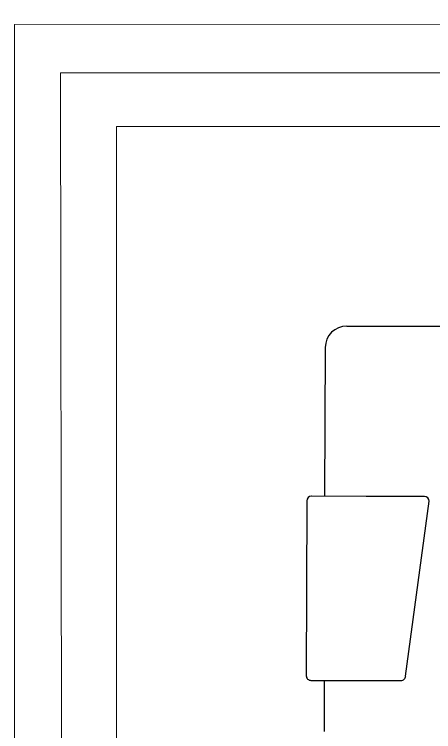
# Model space of a CAD drawing. Header units: inches. Extents: x 164.3 to 247.9, y 15.6 to 56.7.
# Drawn here: x 208.12 to 208.737, y 33.311 to 34.365 of the extents above; entities that cross this region are included whole.
import ezdxf

# ---------------------------------------------------------------- set-up
doc = ezdxf.new("R2010")
doc.units = ezdxf.units.IN
doc.header["$MEASUREMENT"] = 0
doc.layers.get('0').update_dxf_attribs({"lineweight": 0})
doc.layers.add('WALL 1 100', color=250, linetype='Continuous', lineweight=9)
doc.layers.add('провода', color=1, linetype='Continuous', lineweight=5)

msp = doc.modelspace()

# ---------------------------------------------------------------- linework, layer by layer
at = {"color": 7, "linetype": 'ByBlock', "lineweight": -2}
for p, q in [((208.6088, 33.9068), (209.0625, 33.9057)), ((208.5768, 33.6565), (208.5774, 33.8755)), ((208.6376, 33.6564), (208.5568, 33.6566)), ((208.7232, 33.6562), (208.6376, 33.6564)), ((208.5501, 33.6498), (208.5494, 33.3927)), ((208.6955, 33.3923), (208.73, 33.6494)), ((208.5562, 33.3859), (208.6369, 33.3857)), ((208.576, 33.3105), (208.5762, 33.3858)), ((208.6369, 33.3857), (208.6888, 33.3855))]:
    msp.add_line(p, q, dxfattribs=at)
for centre, radius, start, end in [((208.6087, 33.8754), 0.0314, 89.8612, 179.8612), ((208.5568, 33.6498), 0.00677, 89.8612, 179.8612), ((208.7232, 33.6494), 0.00677, 359.8612, 89.8612), ((208.5562, 33.3926), 0.00677, 179.8612, 269.8612), ((208.6888, 33.3923), 0.00676, 269.7977, 359.9248)]:
    msp.add_arc(centre, radius, start, end, dxfattribs=at)
at = {"layer": 'WALL 1 100', "color": 0}
for p, q in [((208.12, 34.3503), (227.9482, 34.3651)), ((208.12, 34.3503), (208.12, 26.0503)), ((208.27, 34.2003), (208.27, 26.2003))]:
    msp.add_line(p, q, dxfattribs=at)
msp.add_lwpolyline([(227.9482, 34.2003), (208.27, 34.2003)], dxfattribs=at)
at = {"layer": 'провода', "color": 1}
for p in [(221.2171, 34.2823), (208.1927, 30.0996)]:
    msp.add_line(p, (208.188, 34.2792), dxfattribs=at)

doc.saveas('drawing.dxf')
